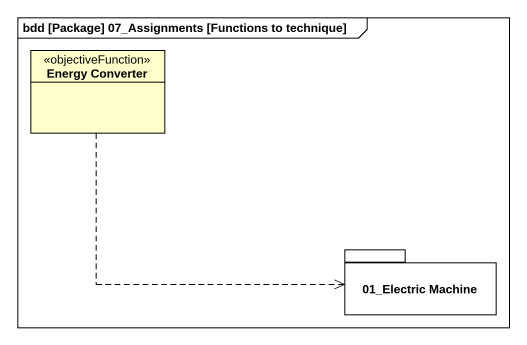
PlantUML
@startuml
mainframe bdd [Package] 07_Assignments [Functions to technique]
hide circle
hide empty members
class "Energy Converter" as Energy_Converter <<objectiveFunction>>
package "01_Electric Machine" as p01_Electric_Machine {
}
Energy_Converter .right.> p01_Electric_Machine
@enduml
